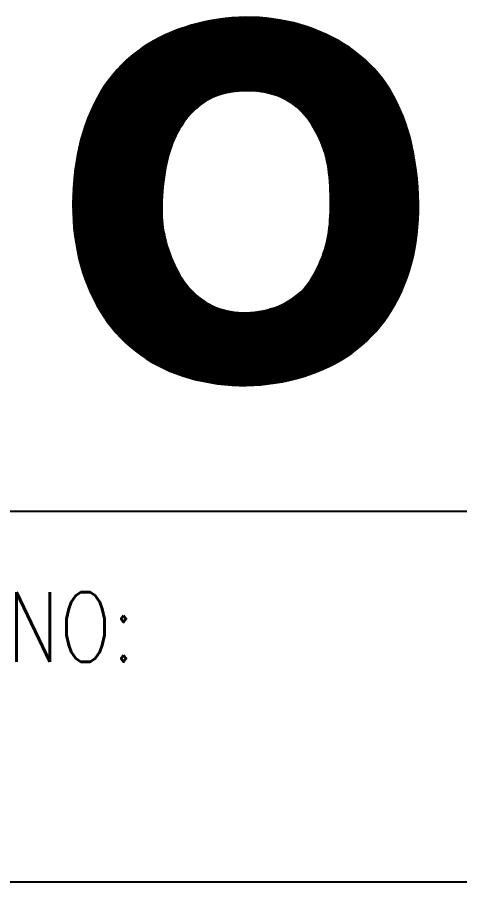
# Model space of a CAD drawing. Extents: x -22909.9 to -22897.8, y -4.7 to 4.1.
# Drawn here: x -22902.268 to -22901.976, y -4.009 to -3.438 of the extents above; entities that cross this region are included whole.
import ezdxf

# ---------------------------------------------------------------- set-up
doc = ezdxf.new("R2010")
doc.units = 0
doc.header["$MEASUREMENT"] = 0
doc.layers.get('0').update_dxf_attribs({"linetype": 'CONTINUOUS'})
doc.layers.add('FORMATO', color=7, linetype='CONTINUOUS')
doc.styles.add('SIMPLEX', font='SIMPLEX.SHX')

# ---------------------------------------------------------------- blocks, each defined once
blk = doc.blocks.new('*X27')
at = {"color": 0}
for p, q in [((44.704, 16.879), (48.705, 20.881)), ((44.704, 16.897), (48.688, 20.881)), ((44.704, 16.861), (48.722, 20.88)), ((44.704, 16.844), (48.739, 20.879)), ((44.704, 16.826), (48.755, 20.878)), ((44.704, 16.809), (48.772, 20.876)), ((44.704, 16.791), (48.788, 20.875)), ((44.705, 16.951), (48.638, 20.884)), ((44.705, 16.969), (48.621, 20.884)), ((44.705, 16.933), (48.655, 20.883)), ((44.705, 16.915), (48.671, 20.882)), ((44.705, 16.774), (48.804, 20.874)), ((44.705, 16.757), (48.821, 20.872)), ((44.705, 16.739), (48.837, 20.871)), ((44.706, 17.005), (48.587, 20.886)), ((44.706, 17.023), (48.569, 20.886)), ((44.706, 16.987), (48.604, 20.885)), ((44.706, 16.722), (48.853, 20.87)), ((44.706, 16.704), (48.87, 20.868)), ((44.706, 16.687), (48.886, 20.867)), ((44.706, 16.67), (48.902, 20.865)), ((44.707, 17.042), (48.552, 20.886)), ((44.707, 16.653), (48.918, 20.863)), ((44.708, 17.06), (48.534, 20.887)), ((44.708, 16.636), (48.934, 20.862)), ((44.709, 17.079), (48.517, 20.887)), ((44.709, 16.619), (48.95, 20.86)), ((44.71, 17.097), (48.499, 20.887)), ((44.71, 16.602), (48.965, 20.858)), ((44.71, 16.585), (48.981, 20.856)), ((44.711, 17.116), (48.482, 20.887)), ((44.711, 17.134), (48.464, 20.887)), ((44.711, 16.568), (48.997, 20.854)), ((44.712, 17.153), (48.447, 20.887)), ((44.712, 16.552), (49.013, 20.852)), ((44.713, 17.171), (48.429, 20.887)), ((44.713, 16.535), (49.029, 20.85)), ((44.714, 17.19), (48.411, 20.887)), ((44.714, 16.518), (49.044, 20.848)), ((44.715, 17.209), (48.393, 20.886)), ((44.715, 16.501), (49.06, 20.846)), ((44.716, 17.228), (48.375, 20.886)), ((44.716, 16.485), (49.075, 20.844)), ((44.717, 16.468), (49.09, 20.841)), ((44.718, 17.247), (48.357, 20.886)), ((44.719, 17.266), (48.339, 20.885)), ((44.719, 16.452), (49.106, 20.839)), ((44.72, 16.436), (49.121, 20.837)), ((44.721, 17.285), (48.32, 20.885)), ((44.721, 16.419), (49.136, 20.834)), ((44.722, 17.304), (48.302, 20.884)), ((44.722, 16.403), (49.152, 20.832)), ((44.724, 17.323), (48.284, 20.884)), ((44.724, 16.386), (49.167, 20.83)), ((44.725, 17.343), (48.265, 20.882)), ((44.725, 16.37), (49.182, 20.827)), ((44.726, 16.354), (49.197, 20.824)), ((44.727, 17.362), (48.246, 20.881)), ((44.728, 17.381), (48.228, 20.88)), ((44.728, 16.337), (49.212, 20.822)), ((44.729, 16.321), (49.227, 20.819)), ((44.73, 17.401), (48.209, 20.879)), ((44.731, 16.306), (49.242, 20.816)), ((44.733, 17.421), (48.19, 20.878)), ((44.733, 16.29), (49.256, 20.813)), ((44.735, 17.44), (48.171, 20.877)), ((44.737, 17.46), (48.152, 20.876)), ((44.739, 17.48), (48.133, 20.874)), ((44.741, 17.5), (48.114, 20.872)), ((44.743, 17.52), (48.094, 20.871)), ((44.745, 17.539), (48.075, 20.869)), ((44.748, 17.559), (48.055, 20.867)), ((44.75, 17.58), (48.036, 20.865)), ((44.753, 17.6), (48.016, 20.863)), ((44.756, 17.621), (47.997, 20.861)), ((44.759, 17.641), (47.976, 20.859)), ((44.762, 17.662), (47.956, 20.856)), ((44.765, 17.683), (47.936, 20.854)), ((44.768, 17.703), (47.915, 20.851)), ((44.77, 17.724), (47.895, 20.848)), ((44.774, 17.745), (47.875, 20.846)), ((44.777, 17.766), (47.855, 20.843)), ((44.781, 17.787), (47.834, 20.84)), ((44.785, 17.809), (47.812, 20.836)), ((44.788, 17.83), (47.791, 20.833)), ((44.792, 17.851), (47.77, 20.829)), ((44.796, 17.873), (47.749, 20.826)), ((44.799, 17.894), (47.728, 20.822)), ((44.803, 17.916), (47.707, 20.819)), ((44.808, 17.938), (47.685, 20.815)), ((44.813, 17.96), (47.663, 20.81)), ((44.817, 17.983), (47.64, 20.806)), ((44.822, 18.005), (47.618, 20.801)), ((44.827, 18.027), (47.596, 20.797)), ((44.831, 18.049), (47.574, 20.792)), ((44.836, 18.072), (47.552, 20.788)), ((44.841, 18.095), (47.529, 20.782)), ((44.847, 18.118), (47.505, 20.777)), ((44.853, 18.142), (47.482, 20.771)), ((44.858, 18.165), (47.459, 20.766)), ((44.864, 18.188), (47.436, 20.76)), ((44.87, 18.212), (47.413, 20.755)), ((44.876, 18.235), (47.389, 20.748)), ((44.882, 18.259), (47.364, 20.742)), ((44.889, 18.284), (47.34, 20.735)), ((44.896, 18.309), (47.316, 20.728)), ((44.903, 18.334), (47.291, 20.722)), ((47.458, 18.997), (49.271, 20.81)), ((47.523, 19.044), (49.286, 20.807)), ((47.573, 19.077), (49.301, 20.805)), ((47.616, 19.102), (49.316, 20.802)), ((47.656, 19.124), (49.331, 20.799)), ((47.691, 19.142), (49.345, 20.796)), ((47.725, 19.158), (49.359, 20.792)), ((47.756, 19.171), (49.374, 20.789)), ((47.787, 19.184), (49.388, 20.786)), ((47.814, 19.194), (49.403, 20.782)), ((47.842, 19.204), (49.417, 20.779)), ((47.869, 19.213), (49.431, 20.776)), ((47.894, 19.221), (49.446, 20.773)), ((47.919, 19.228), (49.46, 20.769)), ((47.944, 19.236), (49.474, 20.766)), ((47.968, 19.241), (49.488, 20.762)), ((47.991, 19.247), (49.502, 20.759)), ((48.014, 19.253), (49.516, 20.755)), ((48.037, 19.258), (49.53, 20.751)), ((48.059, 19.262), (49.544, 20.747)), ((48.081, 19.266), (49.558, 20.743)), ((48.103, 19.27), (49.572, 20.74)), ((48.124, 19.274), (49.586, 20.736)), ((48.144, 19.277), (49.6, 20.732)), ((48.165, 19.28), (49.614, 20.728)), ((48.186, 19.283), (49.627, 20.724)), ((48.206, 19.285), (49.641, 20.72)), ((44.91, 18.358), (47.267, 20.715)), ((44.917, 18.383), (47.241, 20.707)), ((44.924, 18.408), (47.216, 20.699)), ((44.933, 18.434), (47.19, 20.691)), ((44.941, 18.46), (47.164, 20.683)), ((44.95, 18.487), (47.139, 20.675)), ((44.959, 18.513), (47.113, 20.667)), ((44.967, 18.539), (47.085, 20.657)), ((44.976, 18.566), (47.058, 20.648)), ((44.986, 18.594), (47.031, 20.638)), ((44.997, 18.622), (47.004, 20.629)), ((45.008, 18.65), (46.976, 20.619)), ((45.018, 18.678), (46.947, 20.608)), ((45.029, 18.707), (46.919, 20.596)), ((45.04, 18.736), (46.89, 20.585)), ((45.053, 18.766), (46.861, 20.574)), ((45.066, 18.797), (46.831, 20.562)), ((45.079, 18.827), (46.8, 20.548)), ((45.092, 18.858), (46.768, 20.535)), ((48.226, 19.287), (49.654, 20.716)), ((48.246, 19.29), (49.668, 20.712)), ((48.265, 19.292), (49.681, 20.708)), ((48.285, 19.293), (49.695, 20.703)), ((48.304, 19.295), (49.708, 20.699)), ((48.323, 19.296), (49.722, 20.695)), ((48.342, 19.297), (49.735, 20.691)), ((48.361, 19.299), (49.749, 20.687)), ((48.379, 19.299), (49.762, 20.682)), ((48.397, 19.3), (49.775, 20.678)), ((48.415, 19.3), (49.788, 20.673)), ((48.434, 19.301), (49.801, 20.669)), ((48.452, 19.301), (49.814, 20.664)), ((48.469, 19.301), (49.827, 20.659)), ((48.487, 19.301), (49.84, 20.655)), ((48.504, 19.301), (49.854, 20.65)), ((48.522, 19.301), (49.867, 20.645)), ((48.539, 19.3), (49.88, 20.641)), ((48.556, 19.3), (49.893, 20.636)), ((48.573, 19.299), (49.906, 20.631)), ((48.59, 19.298), (49.918, 20.626)), ((48.607, 19.297), (49.931, 20.621)), ((48.624, 19.296), (49.944, 20.616)), ((48.64, 19.295), (49.956, 20.611)), ((48.656, 19.294), (49.969, 20.606)), ((48.672, 19.292), (49.981, 20.601)), ((48.689, 19.291), (49.994, 20.596)), ((48.705, 19.289), (50.007, 20.591)), ((48.721, 19.287), (50.019, 20.586)), ((48.736, 19.285), (50.032, 20.581)), ((48.752, 19.283), (50.045, 20.576)), ((48.768, 19.281), (50.057, 20.57)), ((48.783, 19.279), (50.069, 20.565)), ((48.798, 19.277), (50.081, 20.56)), ((48.814, 19.274), (50.094, 20.554)), ((48.829, 19.272), (50.106, 20.549)), ((48.844, 19.269), (50.118, 20.543)), ((48.859, 19.266), (50.13, 20.538)), ((48.874, 19.264), (50.142, 20.532)), ((45.106, 18.89), (46.737, 20.521)), ((45.122, 18.924), (46.706, 20.508)), ((45.138, 18.957), (46.672, 20.491)), ((45.153, 18.991), (46.638, 20.475)), ((45.171, 19.025), (46.604, 20.459)), ((45.19, 19.062), (46.57, 20.442)), ((45.209, 19.099), (46.532, 20.422)), ((45.229, 19.137), (46.494, 20.402)), ((45.252, 19.177), (46.457, 20.382)), ((45.276, 19.219), (46.416, 20.359)), ((48.888, 19.26), (50.155, 20.527)), ((48.903, 19.257), (50.167, 20.521)), ((48.917, 19.254), (50.179, 20.516)), ((48.931, 19.251), (50.191, 20.51)), ((48.946, 19.247), (50.203, 20.504)), ((48.96, 19.244), (50.215, 20.499)), ((48.974, 19.24), (50.227, 20.493)), ((48.988, 19.236), (50.238, 20.487)), ((49.002, 19.232), (50.25, 20.481)), ((49.016, 19.229), (50.262, 20.475)), ((49.029, 19.225), (50.274, 20.469)), ((49.043, 19.221), (50.286, 20.464)), ((49.056, 19.216), (50.298, 20.458)), ((49.069, 19.212), (50.309, 20.452)), ((49.083, 19.207), (50.321, 20.446)), ((49.096, 19.203), (50.332, 20.439)), ((49.109, 19.199), (50.344, 20.433)), ((49.122, 19.194), (50.355, 20.427)), ((49.135, 19.189), (50.367, 20.421)), ((49.147, 19.184), (50.378, 20.415)), ((49.16, 19.179), (50.39, 20.408)), ((49.173, 19.174), (50.401, 20.402)), ((49.185, 19.169), (50.413, 20.396)), ((49.197, 19.163), (50.424, 20.39)), ((49.209, 19.157), (50.436, 20.384)), ((49.222, 19.152), (50.447, 20.377)), ((49.234, 19.146), (50.458, 20.37)), ((49.246, 19.141), (50.469, 20.364)), ((49.258, 19.135), (50.48, 20.357)), ((49.269, 19.129), (50.491, 20.351)), ((45.3, 19.261), (46.373, 20.334)), ((45.328, 19.307), (46.33, 20.309)), ((45.36, 19.356), (46.282, 20.278)), ((45.391, 19.405), (46.232, 20.246)), ((45.432, 19.464), (46.178, 20.21)), ((45.474, 19.523), (46.115, 20.165)), ((49.281, 19.123), (50.502, 20.344)), ((49.293, 19.117), (50.513, 20.338)), ((49.304, 19.111), (50.524, 20.331)), ((49.316, 19.104), (50.536, 20.324)), ((49.327, 19.098), (50.547, 20.318)), ((49.338, 19.092), (50.558, 20.311)), ((49.349, 19.085), (50.569, 20.304)), ((49.36, 19.078), (50.579, 20.297)), ((49.371, 19.072), (50.59, 20.29)), ((49.382, 19.065), (50.601, 20.284)), ((49.393, 19.058), (50.611, 20.277)), ((49.404, 19.051), (50.622, 20.27)), ((49.414, 19.044), (50.633, 20.263)), ((49.425, 19.037), (50.644, 20.256)), ((49.435, 19.03), (50.654, 20.249)), ((49.446, 19.022), (50.665, 20.242)), ((49.456, 19.015), (50.676, 20.235)), ((49.467, 19.008), (50.686, 20.228)), ((49.477, 19), (50.697, 20.22)), ((49.486, 18.992), (50.707, 20.213)), ((49.496, 18.985), (50.717, 20.206)), ((49.506, 18.977), (50.728, 20.198)), ((49.516, 18.969), (50.738, 20.191)), ((49.526, 18.961), (50.748, 20.184)), ((49.536, 18.953), (50.759, 20.176)), ((49.545, 18.945), (50.769, 20.169)), ((49.555, 18.937), (50.779, 20.162)), ((45.534, 19.601), (46.043, 20.11)), ((45.614, 19.698), (45.95, 20.035)), ((49.564, 18.929), (50.79, 20.154)), ((49.574, 18.92), (50.8, 20.147)), ((49.583, 18.912), (50.81, 20.139)), ((49.592, 18.904), (50.82, 20.131)), ((49.601, 18.895), (50.83, 20.124)), ((49.61, 18.886), (50.84, 20.116)), ((49.619, 18.878), (50.85, 20.108)), ((49.628, 18.869), (50.86, 20.1)), ((49.637, 18.86), (50.87, 20.093)), ((49.646, 18.851), (50.88, 20.085)), ((49.655, 18.843), (50.889, 20.077)), ((49.663, 18.833), (50.899, 20.07)), ((49.672, 18.824), (50.909, 20.062)), ((49.68, 18.815), (50.919, 20.054)), ((49.689, 18.806), (50.928, 20.045)), ((49.697, 18.797), (50.938, 20.037)), ((49.706, 18.787), (50.947, 20.029)), ((49.714, 18.778), (50.957, 20.021)), ((49.722, 18.768), (50.967, 20.013)), ((49.73, 18.759), (50.976, 20.005)), ((49.738, 18.749), (50.986, 19.997)), ((49.746, 18.739), (50.995, 19.989)), ((49.754, 18.73), (51.005, 19.98)), ((49.762, 18.72), (51.014, 19.972)), ((49.77, 18.71), (51.023, 19.964)), ((49.777, 18.7), (51.032, 19.955)), ((49.785, 18.69), (51.042, 19.947)), ((49.793, 18.68), (51.051, 19.938)), ((49.8, 18.67), (51.06, 19.929)), ((49.808, 18.66), (51.069, 19.921)), ((49.815, 18.65), (51.078, 19.912)), ((49.823, 18.639), (51.087, 19.904)), ((49.83, 18.629), (51.096, 19.895)), ((49.837, 18.618), (51.105, 19.887)), ((49.844, 18.608), (51.115, 19.878)), ((49.852, 18.598), (51.123, 19.869)), ((49.859, 18.587), (51.132, 19.86)), ((49.866, 18.577), (51.141, 19.851)), ((49.873, 18.566), (51.149, 19.842)), ((49.88, 18.555), (51.158, 19.833)), ((49.887, 18.544), (51.167, 19.824)), ((49.894, 18.533), (51.175, 19.815)), ((49.901, 18.523), (51.184, 19.806)), ((49.907, 18.512), (51.193, 19.797)), ((49.914, 18.501), (51.202, 19.788)), ((49.921, 18.49), (51.21, 19.779)), ((49.927, 18.479), (51.219, 19.77)), ((49.934, 18.467), (51.227, 19.761)), ((49.94, 18.456), (51.235, 19.751)), ((49.947, 18.445), (51.243, 19.742)), ((49.953, 18.434), (51.252, 19.732)), ((49.96, 18.423), (51.26, 19.723)), ((49.966, 18.411), (51.268, 19.714)), ((49.972, 18.4), (51.276, 19.704)), ((49.978, 18.388), (51.285, 19.695)), ((49.984, 18.376), (51.293, 19.685)), ((49.99, 18.365), (51.301, 19.676)), ((49.996, 18.353), (51.309, 19.666)), ((50.002, 18.342), (51.317, 19.656)), ((50.008, 18.33), (51.325, 19.647)), ((50.014, 18.318), (51.333, 19.637)), ((50.02, 18.306), (51.341, 19.627)), ((50.025, 18.294), (51.348, 19.617)), ((50.031, 18.282), (51.356, 19.607)), ((50.037, 18.27), (51.364, 19.597)), ((50.042, 18.258), (51.372, 19.587)), ((50.048, 18.246), (51.38, 19.578)), ((50.053, 18.233), (51.388, 19.568)), ((50.059, 18.221), (51.395, 19.558)), ((50.064, 18.209), (51.403, 19.547)), ((50.069, 18.197), (51.41, 19.537)), ((50.075, 18.184), (51.417, 19.527)), ((50.08, 18.171), (51.425, 19.517)), ((50.085, 18.159), (51.432, 19.506)), ((50.09, 18.146), (51.44, 19.496)), ((50.095, 18.133), (51.447, 19.486)), ((50.1, 18.121), (51.454, 19.475)), ((50.104, 18.108), (51.462, 19.465)), ((50.109, 18.095), (51.469, 19.455)), ((50.114, 18.082), (51.476, 19.445)), ((50.118, 18.069), (51.484, 19.434)), ((50.123, 18.055), (51.49, 19.423)), ((50.127, 18.042), (51.497, 19.412)), ((50.132, 18.029), (51.504, 19.402)), ((50.136, 18.016), (51.511, 19.391)), ((50.14, 18.002), (51.518, 19.38)), ((50.144, 17.989), (51.525, 19.369)), ((50.148, 17.975), (51.532, 19.359)), ((50.153, 17.962), (51.539, 19.348)), ((50.156, 17.948), (51.546, 19.337)), ((50.16, 17.934), (51.553, 19.327)), ((50.164, 17.92), (51.56, 19.316)), ((50.168, 17.906), (51.566, 19.305)), ((50.171, 17.892), (51.573, 19.293)), ((50.175, 17.878), (51.579, 19.282)), ((50.179, 17.864), (51.586, 19.271)), ((50.182, 17.849), (51.592, 19.26)), ((50.185, 17.835), (51.599, 19.249)), ((50.188, 17.821), (51.605, 19.237)), ((50.192, 17.806), (51.612, 19.226)), ((50.195, 17.792), (51.618, 19.215)), ((50.198, 17.777), (51.625, 19.204)), ((50.201, 17.762), (51.631, 19.193)), ((50.204, 17.747), (51.638, 19.181)), ((50.206, 17.733), (51.644, 19.17)), ((50.209, 17.718), (51.65, 19.158)), ((50.212, 17.703), (51.656, 19.147)), ((50.215, 17.688), (51.662, 19.135)), ((50.217, 17.672), (51.668, 19.123)), ((50.219, 17.657), (51.674, 19.112)), ((50.222, 17.642), (51.68, 19.1)), ((50.224, 17.627), (51.686, 19.088)), ((50.227, 17.611), (51.692, 19.077)), ((50.229, 17.596), (51.698, 19.065)), ((50.231, 17.58), (51.704, 19.054)), ((50.233, 17.564), (51.71, 19.042)), ((50.235, 17.549), (51.716, 19.03)), ((50.237, 17.533), (51.721, 19.018)), ((50.239, 17.517), (51.727, 19.006)), ((50.24, 17.501), (51.733, 18.994)), ((50.242, 17.485), (51.738, 18.982)), ((50.244, 17.469), (51.744, 18.969)), ((50.245, 17.453), (51.75, 18.957)), ((50.247, 17.437), (51.755, 18.945)), ((50.248, 17.421), (51.761, 18.933)), ((50.25, 17.405), (51.766, 18.921)), ((50.251, 17.388), (51.772, 18.909)), ((50.252, 17.372), (51.777, 18.897)), ((50.254, 17.356), (51.783, 18.884)), ((50.255, 17.339), (51.788, 18.872)), ((50.256, 17.323), (51.793, 18.859)), ((44.735, 16.274), (47.16, 18.699)), ((50.257, 17.306), (51.798, 18.847)), ((50.258, 17.289), (51.803, 18.835)), ((50.259, 17.273), (51.809, 18.822)), ((50.26, 17.256), (51.814, 18.81)), ((50.261, 17.24), (51.819, 18.797)), ((50.262, 17.223), (51.824, 18.785)), ((50.263, 17.206), (51.829, 18.772)), ((50.264, 17.189), (51.835, 18.76)), ((50.265, 17.172), (51.839, 18.747)), ((50.265, 17.155), (51.844, 18.734)), ((50.266, 17.138), (51.849, 18.721)), ((50.267, 17.121), (51.854, 18.708)), ((50.267, 17.104), (51.859, 18.695)), ((50.268, 17.087), (51.863, 18.682)), ((50.268, 17.069), (51.868, 18.669)), ((44.737, 16.258), (47.105, 18.626)), ((44.738, 16.242), (47.065, 18.569)), ((44.74, 16.226), (47.033, 18.519)), ((50.269, 17.052), (51.873, 18.657)), ((50.269, 17.035), (51.878, 18.644)), ((50.269, 17.018), (51.882, 18.631)), ((50.27, 17), (51.887, 18.618)), ((50.27, 16.983), (51.892, 18.605)), ((50.27, 16.966), (51.896, 18.592)), ((50.27, 16.948), (51.901, 18.578)), ((50.271, 16.93), (51.905, 18.565)), ((50.271, 16.913), (51.909, 18.552)), ((50.271, 16.895), (51.914, 18.538)), ((50.271, 16.878), (51.918, 18.525)), ((50.271, 16.86), (51.922, 18.512)), ((50.271, 16.842), (51.927, 18.498)), ((50.271, 16.825), (51.931, 18.485)), ((44.742, 16.21), (47.005, 18.474)), ((44.744, 16.194), (46.983, 18.433)), ((44.746, 16.179), (46.961, 18.394)), ((44.748, 16.163), (46.943, 18.358)), ((44.75, 16.148), (46.925, 18.323)), ((50.264, 16.571), (51.987, 18.293)), ((50.265, 16.59), (51.983, 18.307)), ((50.266, 16.608), (51.979, 18.321)), ((50.267, 16.645), (51.971, 18.348)), ((50.267, 16.626), (51.975, 18.335)), ((50.268, 16.663), (51.967, 18.362)), ((50.269, 16.717), (51.956, 18.403)), ((50.269, 16.699), (51.96, 18.39)), ((50.269, 16.681), (51.963, 18.376)), ((50.27, 16.771), (51.944, 18.445)), ((50.27, 16.753), (51.948, 18.431)), ((50.27, 16.735), (51.952, 18.417)), ((50.271, 16.807), (51.935, 18.471)), ((50.271, 16.789), (51.94, 18.458)), ((44.752, 16.132), (46.91, 18.29)), ((44.755, 16.117), (46.895, 18.257)), ((44.757, 16.101), (46.882, 18.226)), ((44.759, 16.086), (46.869, 18.196)), ((44.761, 16.071), (46.857, 18.166)), ((44.764, 16.055), (46.847, 18.138)), ((44.766, 16.04), (46.836, 18.11)), ((50.244, 16.32), (52.032, 18.109)), ((50.246, 16.341), (52.029, 18.123)), ((50.248, 16.36), (52.025, 18.137)), ((50.25, 16.38), (52.022, 18.151)), ((50.252, 16.4), (52.018, 18.166)), ((50.254, 16.419), (52.015, 18.18)), ((50.256, 16.438), (52.011, 18.194)), ((50.257, 16.458), (52.008, 18.208)), ((50.259, 16.477), (52.004, 18.222)), ((50.26, 16.496), (52.001, 18.237)), ((50.261, 16.515), (51.998, 18.251)), ((50.262, 16.533), (51.994, 18.265)), ((50.263, 16.552), (51.991, 18.279)), ((44.768, 16.024), (46.826, 18.082)), ((44.771, 16.009), (46.817, 18.055)), ((44.773, 15.994), (46.808, 18.029)), ((44.776, 15.979), (46.799, 18.002)), ((44.779, 15.964), (46.792, 17.977)), ((44.782, 15.949), (46.784, 17.952)), ((44.784, 15.934), (46.776, 17.926)), ((50.2, 16.064), (52.068, 17.932)), ((50.205, 16.087), (52.065, 17.947)), ((50.21, 16.11), (52.062, 17.962)), ((50.214, 16.132), (52.059, 17.977)), ((50.218, 16.153), (52.056, 17.991)), ((50.222, 16.175), (52.053, 18.006)), ((50.226, 16.196), (52.05, 18.021)), ((50.229, 16.217), (52.047, 18.035)), ((50.233, 16.238), (52.044, 18.05)), ((50.236, 16.259), (52.041, 18.065)), ((50.239, 16.28), (52.038, 18.079)), ((50.241, 16.3), (52.035, 18.094)), ((44.787, 15.919), (46.769, 17.902)), ((44.79, 15.904), (46.763, 17.878)), ((44.793, 15.89), (46.757, 17.854)), ((44.795, 15.875), (46.75, 17.829)), ((44.798, 15.86), (46.744, 17.806)), ((44.801, 15.845), (46.739, 17.783)), ((44.804, 15.83), (46.734, 17.76)), ((44.807, 15.816), (46.728, 17.737)), ((50.104, 15.739), (52.101, 17.736)), ((50.114, 15.766), (52.099, 17.751)), ((50.124, 15.794), (52.097, 17.767)), ((50.132, 15.82), (52.094, 17.782)), ((50.141, 15.846), (52.091, 17.797)), ((50.149, 15.872), (52.089, 17.812)), ((50.157, 15.897), (52.086, 17.827)), ((50.164, 15.922), (52.084, 17.842)), ((50.171, 15.947), (52.081, 17.857)), ((50.177, 15.971), (52.078, 17.872)), ((50.183, 15.995), (52.076, 17.887)), ((50.19, 16.019), (52.073, 17.902)), ((50.195, 16.042), (52.071, 17.917)), ((44.81, 15.801), (46.723, 17.714)), ((44.814, 15.787), (46.719, 17.692)), ((44.817, 15.772), (46.714, 17.67)), ((44.82, 15.758), (46.71, 17.647)), ((44.823, 15.743), (46.705, 17.626)), ((44.826, 15.729), (46.701, 17.604)), ((44.83, 15.715), (46.698, 17.583)), ((44.833, 15.7), (46.694, 17.561)), ((49.929, 15.351), (52.126, 17.549)), ((49.949, 15.389), (52.125, 17.565)), ((49.969, 15.426), (52.123, 17.581)), ((49.986, 15.461), (52.121, 17.596)), ((50.003, 15.496), (52.118, 17.612)), ((50.017, 15.528), (52.116, 17.627)), ((50.032, 15.561), (52.114, 17.643)), ((50.046, 15.592), (52.112, 17.658)), ((50.059, 15.623), (52.11, 17.674)), ((50.071, 15.653), (52.108, 17.689)), ((50.082, 15.682), (52.105, 17.705)), ((50.094, 15.711), (52.103, 17.72)), ((44.836, 15.686), (46.69, 17.539)), ((44.84, 15.672), (46.687, 17.518)), ((44.843, 15.658), (46.683, 17.498)), ((44.847, 15.643), (46.68, 17.477)), ((44.851, 15.629), (46.677, 17.456)), ((44.854, 15.615), (46.674, 17.435)), ((44.858, 15.601), (46.671, 17.415)), ((44.862, 15.587), (46.668, 17.394)), ((44.865, 15.573), (46.666, 17.374)), ((47.682, 12.998), (52.137, 17.453)), ((47.697, 12.996), (52.139, 17.437)), ((47.712, 12.993), (52.14, 17.421)), ((47.728, 12.991), (52.142, 17.405)), ((47.743, 12.989), (52.143, 17.389)), ((47.758, 12.986), (52.145, 17.373)), ((49.749, 15.083), (52.135, 17.469)), ((49.806, 15.158), (52.133, 17.485)), ((49.847, 15.216), (52.132, 17.501)), ((49.878, 15.265), (52.13, 17.517)), ((49.904, 15.309), (52.128, 17.533)), ((44.869, 15.559), (46.663, 17.354)), ((44.873, 15.545), (46.66, 17.333)), ((44.876, 15.531), (46.658, 17.313)), ((44.88, 15.518), (46.656, 17.293)), ((44.884, 15.504), (46.654, 17.274)), ((44.888, 15.49), (46.652, 17.254)), ((44.892, 15.477), (46.65, 17.234)), ((44.897, 15.463), (46.648, 17.214)), ((44.901, 15.45), (46.646, 17.195)), ((44.905, 15.436), (46.644, 17.176)), ((47.774, 12.984), (52.146, 17.357)), ((47.789, 12.982), (52.147, 17.34)), ((47.804, 12.979), (52.149, 17.324)), ((47.82, 12.977), (52.15, 17.307)), ((47.835, 12.975), (52.151, 17.291)), ((47.851, 12.973), (52.153, 17.275)), ((47.867, 12.971), (52.154, 17.258)), ((47.883, 12.969), (52.155, 17.242)), ((47.898, 12.967), (52.157, 17.226)), ((47.914, 12.966), (52.158, 17.209)), ((47.93, 12.964), (52.159, 17.192)), ((47.946, 12.962), (52.16, 17.175)), ((44.909, 15.422), (46.642, 17.156)), ((44.913, 15.409), (46.641, 17.137)), ((44.917, 15.395), (46.639, 17.117)), ((44.921, 15.382), (46.638, 17.098)), ((44.925, 15.368), (46.636, 17.079)), ((44.93, 15.355), (46.635, 17.06)), ((44.934, 15.342), (46.634, 17.041)), ((44.939, 15.329), (46.633, 17.022)), ((44.943, 15.316), (46.632, 17.004)), ((44.948, 15.302), (46.631, 16.985)), ((47.962, 12.96), (52.16, 17.159)), ((47.978, 12.958), (52.161, 17.142)), ((47.994, 12.957), (52.162, 17.125)), ((48.01, 12.955), (52.163, 17.108)), ((48.027, 12.954), (52.164, 17.092)), ((48.043, 12.953), (52.165, 17.075)), ((48.059, 12.952), (52.166, 17.058)), ((48.076, 12.95), (52.167, 17.041)), ((48.092, 12.949), (52.167, 17.024)), ((48.108, 12.948), (52.168, 17.007)), ((48.125, 12.946), (52.168, 16.989)), ((44.952, 15.289), (46.63, 16.967)), ((44.957, 15.276), (46.629, 16.948)), ((44.961, 15.263), (46.628, 16.929)), ((44.966, 15.25), (46.627, 16.911)), ((44.97, 15.236), (46.627, 16.893)), ((44.975, 15.224), (46.626, 16.874)), ((44.98, 15.211), (46.625, 16.856)), ((44.985, 15.198), (46.625, 16.838)), ((44.99, 15.185), (46.625, 16.82)), ((44.995, 15.172), (46.624, 16.802)), ((48.141, 12.945), (52.168, 16.972)), ((48.158, 12.944), (52.169, 16.955)), ((48.175, 12.944), (52.169, 16.938)), ((48.192, 12.943), (52.17, 16.92)), ((48.209, 12.942), (52.17, 16.903)), ((48.226, 12.941), (52.171, 16.886)), ((48.243, 12.941), (52.171, 16.869)), ((48.26, 12.94), (52.171, 16.851)), ((48.277, 12.939), (52.171, 16.833)), ((48.294, 12.938), (52.171, 16.816)), ((45, 15.16), (46.624, 16.784)), ((45.004, 15.147), (46.624, 16.766)), ((45.009, 15.134), (46.624, 16.749)), ((45.014, 15.121), (46.624, 16.731)), ((45.019, 15.108), (46.624, 16.714)), ((45.024, 15.096), (46.624, 16.696)), ((45.029, 15.083), (46.625, 16.679)), ((45.034, 15.071), (46.625, 16.661)), ((45.04, 15.058), (46.626, 16.644)), ((45.045, 15.046), (46.626, 16.627)), ((48.311, 12.938), (52.171, 16.798)), ((48.329, 12.938), (52.171, 16.78)), ((48.346, 12.938), (52.171, 16.762)), ((48.364, 12.938), (52.171, 16.745)), ((48.382, 12.938), (52.171, 16.727)), ((48.399, 12.938), (52.171, 16.709)), ((48.417, 12.938), (52.17, 16.691)), ((48.434, 12.938), (52.17, 16.673)), ((48.452, 12.937), (52.169, 16.655)), ((48.47, 12.938), (52.169, 16.636)), ((48.488, 12.939), (52.168, 16.618)), ((45.05, 15.034), (46.627, 16.61)), ((45.055, 15.021), (46.628, 16.593)), ((45.061, 15.009), (46.628, 16.576)), ((45.066, 14.996), (46.63, 16.56)), ((45.071, 14.984), (46.631, 16.543)), ((45.077, 14.972), (46.632, 16.527)), ((45.082, 14.959), (46.633, 16.51)), ((45.087, 14.947), (46.634, 16.494)), ((45.093, 14.935), (46.636, 16.478)), ((45.099, 14.923), (46.637, 16.462)), ((45.104, 14.911), (46.639, 16.446)), ((45.11, 14.899), (46.641, 16.43)), ((48.507, 12.939), (52.167, 16.6)), ((48.525, 12.94), (52.167, 16.582)), ((48.543, 12.94), (52.166, 16.563)), ((48.561, 12.941), (52.166, 16.545)), ((48.58, 12.941), (52.165, 16.527)), ((48.598, 12.942), (52.164, 16.508)), ((48.616, 12.943), (52.163, 16.489)), ((48.635, 12.944), (52.161, 16.47)), ((48.654, 12.945), (52.16, 16.451)), ((48.673, 12.947), (52.159, 16.432)), ((45.116, 14.887), (46.642, 16.414)), ((45.121, 14.875), (46.645, 16.398)), ((45.127, 14.863), (46.647, 16.382)), ((45.133, 14.851), (46.649, 16.367)), ((45.138, 14.839), (46.651, 16.351)), ((45.144, 14.827), (46.653, 16.336)), ((45.15, 14.815), (46.655, 16.321)), ((45.156, 14.803), (46.658, 16.305)), ((45.162, 14.792), (46.661, 16.29)), ((45.168, 14.78), (46.663, 16.275)), ((45.174, 14.768), (46.666, 16.26)), ((45.18, 14.757), (46.669, 16.245)), ((48.692, 12.948), (52.158, 16.413)), ((48.711, 12.949), (52.156, 16.395)), ((48.73, 12.95), (52.155, 16.376)), ((48.749, 12.952), (52.154, 16.357)), ((48.768, 12.953), (52.152, 16.337)), ((48.788, 12.955), (52.15, 16.318)), ((48.807, 12.957), (52.148, 16.298)), ((48.827, 12.959), (52.146, 16.278)), ((48.847, 12.961), (52.144, 16.259)), ((48.867, 12.963), (52.143, 16.239)), ((45.186, 14.745), (46.671, 16.23)), ((45.192, 14.734), (46.674, 16.216)), ((45.198, 14.722), (46.677, 16.201)), ((45.204, 14.71), (46.68, 16.186)), ((45.21, 14.699), (46.683, 16.172)), ((45.217, 14.687), (46.687, 16.157)), ((45.223, 14.676), (46.69, 16.143)), ((45.229, 14.664), (46.693, 16.129)), ((45.236, 14.653), (46.697, 16.114)), ((45.242, 14.642), (46.7, 16.1)), ((45.249, 14.631), (46.704, 16.086)), ((45.255, 14.62), (46.707, 16.072)), ((45.261, 14.608), (46.711, 16.058)), ((48.886, 12.965), (52.141, 16.22)), ((48.906, 12.967), (52.139, 16.2)), ((48.926, 12.969), (52.136, 16.18)), ((48.946, 12.972), (52.134, 16.16)), ((48.967, 12.975), (52.131, 16.139)), ((48.987, 12.978), (52.128, 16.119)), ((49.008, 12.981), (52.125, 16.098)), ((49.029, 12.984), (52.123, 16.078)), ((49.049, 12.987), (52.12, 16.057)), ((45.268, 14.597), (46.714, 16.044)), ((45.274, 14.586), (46.718, 16.03)), ((45.281, 14.575), (46.722, 16.016)), ((45.287, 14.564), (46.726, 16.002)), ((45.294, 14.552), (46.73, 15.988)), ((45.301, 14.541), (46.734, 15.974)), ((45.307, 14.531), (46.738, 15.961)), ((45.314, 14.52), (46.742, 15.947)), ((45.321, 14.509), (46.746, 15.933)), ((45.328, 14.498), (46.75, 15.92)), ((45.335, 14.487), (46.754, 15.907)), ((45.342, 14.477), (46.758, 15.893)), ((45.349, 14.466), (46.763, 15.88)), ((45.356, 14.455), (46.767, 15.866)), ((49.07, 12.99), (52.117, 16.037)), ((49.091, 12.993), (52.114, 16.016)), ((49.112, 12.997), (52.11, 15.995)), ((49.134, 13), (52.107, 15.973)), ((49.155, 13.004), (52.103, 15.952)), ((49.176, 13.008), (52.099, 15.931)), ((49.198, 13.012), (52.096, 15.91)), ((49.219, 13.016), (52.092, 15.888)), ((49.241, 13.019), (52.088, 15.867)), ((45.362, 14.444), (46.771, 15.853)), ((45.369, 14.433), (46.776, 15.84)), ((45.376, 14.423), (46.781, 15.827)), ((45.383, 14.412), (46.785, 15.814)), ((45.391, 14.402), (46.79, 15.801)), ((45.398, 14.391), (46.794, 15.788)), ((45.405, 14.381), (46.799, 15.775)), ((45.412, 14.37), (46.804, 15.762)), ((45.42, 14.36), (46.809, 15.749)), ((45.427, 14.35), (46.814, 15.736)), ((45.434, 14.339), (46.818, 15.723)), ((45.441, 14.329), (46.823, 15.711)), ((45.449, 14.318), (46.828, 15.698)), ((45.456, 14.308), (46.833, 15.685)), ((49.263, 13.024), (52.084, 15.844)), ((49.286, 13.029), (52.079, 15.822)), ((49.308, 13.034), (52.074, 15.8)), ((49.331, 13.039), (52.069, 15.777)), ((49.353, 13.043), (52.065, 15.755)), ((49.376, 13.048), (52.06, 15.732)), ((49.399, 13.053), (52.055, 15.71)), ((49.422, 13.059), (52.049, 15.686)), ((45.463, 14.298), (46.839, 15.673)), ((45.471, 14.288), (46.844, 15.66)), ((45.479, 14.278), (46.849, 15.648)), ((45.486, 14.268), (46.854, 15.635)), ((45.494, 14.258), (46.859, 15.623)), ((45.502, 14.248), (46.865, 15.611)), ((45.509, 14.238), (46.87, 15.598)), ((45.517, 14.228), (46.876, 15.586)), ((45.525, 14.218), (46.881, 15.574)), ((45.532, 14.208), (46.887, 15.562)), ((45.54, 14.198), (46.892, 15.55)), ((45.548, 14.188), (46.898, 15.538)), ((45.556, 14.178), (46.904, 15.526)), ((45.564, 14.168), (46.91, 15.514)), ((45.572, 14.159), (46.915, 15.502)), ((49.446, 13.065), (52.043, 15.663)), ((49.469, 13.071), (52.037, 15.639)), ((49.493, 13.077), (52.031, 15.615)), ((49.516, 13.083), (52.026, 15.592)), ((49.54, 13.089), (52.02, 15.568)), ((49.565, 13.096), (52.013, 15.544)), ((49.59, 13.103), (52.005, 15.519)), ((49.615, 13.11), (51.998, 15.494)), ((45.58, 14.149), (46.921, 15.49)), ((45.588, 14.139), (46.927, 15.479)), ((45.596, 14.13), (46.933, 15.467)), ((45.604, 14.12), (46.939, 15.455)), ((45.612, 14.111), (46.945, 15.444)), ((45.62, 14.101), (46.951, 15.432)), ((45.628, 14.091), (46.958, 15.421)), ((45.636, 14.082), (46.964, 15.409)), ((45.645, 14.072), (46.97, 15.398)), ((45.653, 14.063), (46.976, 15.386)), ((45.662, 14.054), (46.983, 15.375)), ((45.67, 14.045), (46.989, 15.364)), ((45.679, 14.036), (46.996, 15.353)), ((45.687, 14.026), (47.002, 15.342)), ((45.695, 14.017), (47.009, 15.331)), ((45.704, 14.008), (47.015, 15.319)), ((45.712, 13.999), (47.022, 15.308)), ((49.639, 13.117), (51.991, 15.469)), ((49.664, 13.124), (51.983, 15.444)), ((49.689, 13.132), (51.976, 15.419)), ((49.715, 13.14), (51.968, 15.393)), ((49.742, 13.149), (51.959, 15.366)), ((49.768, 13.158), (51.95, 15.339)), ((49.794, 13.166), (51.941, 15.312)), ((45.721, 13.989), (47.029, 15.298)), ((45.729, 13.98), (47.036, 15.287)), ((45.738, 13.971), (47.043, 15.276)), ((45.747, 13.962), (47.05, 15.265)), ((45.756, 13.953), (47.057, 15.255)), ((45.764, 13.945), (47.064, 15.244)), ((45.773, 13.936), (47.071, 15.233)), ((45.782, 13.927), (47.078, 15.223)), ((45.791, 13.918), (47.085, 15.213)), ((45.8, 13.909), (47.093, 15.202)), ((45.809, 13.901), (47.1, 15.192)), ((45.818, 13.892), (47.107, 15.181)), ((45.827, 13.883), (47.115, 15.171)), ((45.835, 13.874), (47.122, 15.161)), ((45.845, 13.866), (47.13, 15.151)), ((45.854, 13.857), (47.137, 15.141)), ((45.863, 13.849), (47.145, 15.131)), ((45.872, 13.84), (47.153, 15.121)), ((49.821, 13.175), (51.931, 15.286)), ((49.848, 13.185), (51.922, 15.259)), ((49.876, 13.195), (51.912, 15.23)), ((49.904, 13.205), (51.901, 15.202)), ((49.932, 13.216), (51.89, 15.173)), ((49.96, 13.226), (51.879, 15.144)), ((45.882, 13.832), (47.16, 15.111)), ((45.891, 13.824), (47.168, 15.101)), ((45.9, 13.815), (47.176, 15.091)), ((45.91, 13.807), (47.184, 15.082)), ((45.919, 13.799), (47.192, 15.072)), ((45.928, 13.79), (47.2, 15.062)), ((45.937, 13.782), (47.209, 15.053)), ((45.947, 13.773), (47.217, 15.043)), ((45.956, 13.765), (47.225, 15.034)), ((45.966, 13.757), (47.234, 15.025)), ((45.976, 13.749), (47.242, 15.016)), ((45.986, 13.742), (47.25, 15.006)), ((45.995, 13.734), (47.259, 14.997)), ((46.005, 13.726), (47.267, 14.988)), ((46.015, 13.718), (47.276, 14.979)), ((46.024, 13.71), (47.285, 14.97)), ((46.034, 13.702), (47.294, 14.961)), ((46.044, 13.694), (47.302, 14.952)), ((46.054, 13.686), (47.311, 14.943)), ((46.064, 13.678), (47.32, 14.935)), ((49.99, 13.238), (51.868, 15.116)), ((50.02, 13.25), (51.855, 15.085)), ((50.05, 13.263), (51.841, 15.054)), ((50.08, 13.276), (51.828, 15.023)), ((50.111, 13.288), (51.814, 14.992)), ((50.144, 13.303), (51.8, 14.96)), ((46.074, 13.67), (47.329, 14.926)), ((46.084, 13.663), (47.338, 14.918)), ((46.094, 13.655), (47.348, 14.909)), ((46.104, 13.648), (47.357, 14.901)), ((46.114, 13.64), (47.366, 14.892)), ((46.124, 13.633), (47.375, 14.884)), ((46.134, 13.625), (47.385, 14.875)), ((46.145, 13.618), (47.394, 14.867)), ((46.155, 13.61), (47.404, 14.859)), ((46.165, 13.603), (47.414, 14.851)), ((46.175, 13.595), (47.423, 14.843)), ((46.186, 13.588), (47.433, 14.835)), ((46.196, 13.581), (47.443, 14.827)), ((46.207, 13.574), (47.453, 14.82)), ((46.217, 13.567), (47.463, 14.812)), ((46.228, 13.56), (47.473, 14.805)), ((46.238, 13.552), (47.483, 14.797)), ((46.249, 13.545), (47.493, 14.789)), ((46.26, 13.538), (47.503, 14.782)), ((46.27, 13.531), (47.514, 14.775)), ((46.281, 13.524), (47.524, 14.767)), ((46.291, 13.517), (47.535, 14.76)), ((46.302, 13.51), (47.545, 14.753)), ((46.313, 13.504), (47.556, 14.746)), ((47.622, 13.009), (49.374, 14.761)), ((47.637, 13.006), (49.421, 14.79)), ((47.652, 13.003), (49.477, 14.829)), ((47.667, 13.001), (49.551, 14.886)), ((50.177, 13.319), (51.784, 14.926)), ((50.209, 13.334), (51.768, 14.892)), ((50.242, 13.349), (51.752, 14.858)), ((50.279, 13.368), (51.735, 14.824)), ((50.315, 13.386), (51.715, 14.786)), ((50.351, 13.404), (51.695, 14.749)), ((46.324, 13.497), (47.567, 14.739)), ((46.335, 13.49), (47.577, 14.732)), ((46.346, 13.483), (47.588, 14.726)), ((46.357, 13.477), (47.6, 14.719)), ((46.368, 13.47), (47.611, 14.713)), ((46.379, 13.463), (47.622, 14.706)), ((46.39, 13.457), (47.633, 14.7)), ((46.401, 13.45), (47.644, 14.693)), ((46.412, 13.443), (47.656, 14.687)), ((46.424, 13.437), (47.667, 14.681)), ((46.435, 13.431), (47.679, 14.675)), ((46.446, 13.424), (47.691, 14.669)), ((46.458, 13.418), (47.702, 14.663)), ((46.469, 13.412), (47.714, 14.657)), ((46.481, 13.406), (47.726, 14.651)), ((46.492, 13.399), (47.738, 14.646)), ((46.503, 13.393), (47.751, 14.64)), ((46.515, 13.387), (47.763, 14.635)), ((46.526, 13.381), (47.775, 14.63)), ((46.538, 13.374), (47.787, 14.624)), ((46.549, 13.368), (47.8, 14.619)), ((46.561, 13.362), (47.813, 14.614)), ((46.573, 13.357), (47.826, 14.609)), ((46.585, 13.351), (47.839, 14.605)), ((46.597, 13.345), (47.852, 14.6)), ((46.608, 13.339), (47.864, 14.595)), ((46.62, 13.333), (47.878, 14.591)), ((46.632, 13.327), (47.891, 14.586)), ((46.644, 13.322), (47.905, 14.582)), ((46.656, 13.316), (47.918, 14.578)), ((46.668, 13.31), (47.932, 14.574)), ((46.68, 13.304), (47.945, 14.57)), ((46.692, 13.299), (47.959, 14.566)), ((46.704, 13.293), (47.973, 14.562)), ((46.717, 13.288), (47.987, 14.559)), ((47.374, 13.062), (48.875, 14.562)), ((47.389, 13.059), (48.898, 14.568)), ((47.403, 13.055), (48.922, 14.574)), ((47.417, 13.052), (48.946, 14.581)), ((47.432, 13.049), (48.971, 14.587)), ((47.446, 13.045), (48.996, 14.595)), ((47.461, 13.042), (49.022, 14.604)), ((47.475, 13.039), (49.048, 14.612)), ((47.489, 13.036), (49.075, 14.621)), ((47.504, 13.032), (49.103, 14.632)), ((47.518, 13.029), (49.132, 14.642)), ((47.533, 13.026), (49.162, 14.655)), ((47.548, 13.023), (49.193, 14.668)), ((47.563, 13.02), (49.224, 14.682)), ((47.577, 13.018), (49.259, 14.699)), ((47.592, 13.015), (49.293, 14.716)), ((47.607, 13.012), (49.333, 14.738)), ((50.389, 13.425), (51.675, 14.711)), ((50.43, 13.448), (51.652, 14.67)), ((50.47, 13.471), (51.627, 14.628)), ((50.513, 13.496), (51.603, 14.586)), ((46.729, 13.283), (48.001, 14.555)), ((46.741, 13.277), (48.016, 14.552)), ((46.753, 13.272), (48.03, 14.548)), ((46.765, 13.266), (48.044, 14.545)), ((46.778, 13.261), (48.059, 14.542)), ((46.79, 13.255), (48.074, 14.54)), ((46.802, 13.25), (48.089, 14.537)), ((46.815, 13.245), (48.104, 14.534)), ((46.828, 13.24), (48.119, 14.531)), ((46.84, 13.235), (48.134, 14.529)), ((46.853, 13.23), (48.15, 14.527)), ((46.866, 13.225), (48.165, 14.524)), ((46.878, 13.22), (48.18, 14.522)), ((46.891, 13.215), (48.196, 14.52)), ((46.904, 13.21), (48.212, 14.518)), ((46.916, 13.205), (48.228, 14.517)), ((46.929, 13.2), (48.244, 14.515)), ((46.942, 13.195), (48.261, 14.514)), ((46.955, 13.19), (48.277, 14.512)), ((46.968, 13.186), (48.293, 14.511)), ((46.981, 13.181), (48.31, 14.511)), ((46.994, 13.177), (48.327, 14.51)), ((47.007, 13.172), (48.344, 14.509)), ((47.02, 13.167), (48.361, 14.508)), ((47.033, 13.163), (48.378, 14.508)), ((47.046, 13.158), (48.396, 14.508)), ((47.059, 13.154), (48.414, 14.508)), ((47.073, 13.149), (48.431, 14.508)), ((47.086, 13.145), (48.449, 14.508)), ((47.099, 13.14), (48.467, 14.508)), ((47.113, 13.136), (48.486, 14.509)), ((47.126, 13.132), (48.504, 14.51)), ((47.14, 13.128), (48.523, 14.511)), ((47.153, 13.124), (48.541, 14.512)), ((47.167, 13.12), (48.561, 14.513)), ((47.18, 13.116), (48.58, 14.515)), ((47.194, 13.111), (48.599, 14.517)), ((47.207, 13.107), (48.619, 14.519)), ((47.221, 13.103), (48.639, 14.521)), ((47.235, 13.099), (48.659, 14.523)), ((47.249, 13.095), (48.679, 14.526)), ((47.263, 13.092), (48.7, 14.529)), ((47.277, 13.088), (48.72, 14.532)), ((47.291, 13.084), (48.742, 14.535)), ((47.304, 13.081), (48.763, 14.539)), ((47.318, 13.077), (48.785, 14.543)), ((47.332, 13.073), (48.806, 14.547)), ((47.346, 13.069), (48.829, 14.552)), ((47.36, 13.066), (48.852, 14.557)), ((50.56, 13.525), (51.574, 14.539)), ((50.606, 13.554), (51.542, 14.49)), ((50.66, 13.59), (51.51, 14.44)), ((50.716, 13.628), (51.468, 14.38)), ((50.782, 13.676), (51.424, 14.318)), ((50.855, 13.732), (51.363, 14.24))]:
    blk.add_line(p, q, dxfattribs=at)
blk = doc.blocks.new('ASTANO')
for points in [[(49.26, 41.069), (49.118, 41.024), (48.976, 40.975), (48.837, 40.921), (48.7, 40.862), (48.567, 40.798), (48.436, 40.729), (48.31, 40.654), (48.188, 40.575), (48.071, 40.491), (47.959, 40.402), (47.852, 40.308), (47.749, 40.209), (47.651, 40.104), (47.558, 39.994), (47.469, 39.879), (47.384, 39.758), (47.304, 39.632), (47.228, 39.501), (47.156, 39.364), (47.089, 39.222), (47.027, 39.074), (46.97, 38.922), (46.919, 38.764), (46.872, 38.602), (46.831, 38.434), (46.795, 38.263), (46.765, 38.088), (46.741, 37.911), (46.722, 37.733), (46.708, 37.555), (46.7, 37.377), (46.697, 37.201), (46.7, 37.027), (46.708, 36.856), (46.721, 36.687), (46.74, 36.521), (46.765, 36.358), (46.794, 36.198), (46.829, 36.04), (46.869, 35.885), (46.915, 35.734), (46.965, 35.585), (47.021, 35.44), (47.081, 35.299), (47.147, 35.161), (47.217, 35.028), (47.292, 34.899), (47.371, 34.774), (47.455, 34.654), (47.543, 34.539), (47.636, 34.428), (47.733, 34.323), (47.834, 34.222), (47.94, 34.127), (48.05, 34.037), (48.164, 33.952), (48.283, 33.872), (48.406, 33.797), (48.532, 33.727), (48.662, 33.663), (48.796, 33.603), (48.934, 33.549), (49.074, 33.5), (49.218, 33.455), (49.365, 33.416), (49.514, 33.382), (49.666, 33.353), (49.819, 33.329), (49.975, 33.311), (50.131, 33.299), (50.289, 33.292), (50.447, 33.291), (50.605, 33.296), (50.763, 33.307), (50.92, 33.323), (51.077, 33.345), (51.231, 33.372), (51.384, 33.405), (51.534, 33.442), (51.681, 33.485), (51.824, 33.532), (51.964, 33.584), (52.1, 33.64), (52.233, 33.701), (52.362, 33.767), (52.486, 33.837), (52.607, 33.912), (52.723, 33.991), (52.836, 34.075), (52.944, 34.164), (53.048, 34.257), (53.148, 34.355), (53.243, 34.458), (53.335, 34.566), (53.423, 34.679), (53.506, 34.798), (53.586, 34.922), (53.661, 35.051), (53.732, 35.185), (53.798, 35.323), (53.859, 35.465), (53.915, 35.611), (53.966, 35.76), (54.011, 35.912), (54.049, 36.066), (54.082, 36.223), (54.11, 36.383), (54.131, 36.545), (54.147, 36.71), (54.158, 36.878), (54.164, 37.049), (54.164, 37.222), (54.16, 37.399), (54.15, 37.577), (54.136, 37.756), (54.116, 37.936), (54.091, 38.114), (54.061, 38.291), (54.025, 38.464), (53.984, 38.634), (53.937, 38.798), (53.886, 38.958), (53.829, 39.112), (53.767, 39.26), (53.7, 39.403), (53.628, 39.54), (53.552, 39.671), (53.472, 39.795), (53.387, 39.914), (53.298, 40.026), (53.205, 40.132), (53.107, 40.232), (53.005, 40.328), (52.899, 40.418), (52.788, 40.504), (52.673, 40.586), (52.553, 40.663), (52.43, 40.737), (52.302, 40.806), (52.171, 40.87), (52.036, 40.93), (51.899, 40.985), (51.759, 41.035), (51.617, 41.079), (51.473, 41.118), (51.327, 41.152), (51.179, 41.18), (51.031, 41.203), (50.882, 41.22), (50.732, 41.233), (50.583, 41.24), (50.433, 41.241), (50.284, 41.238), (50.136, 41.229), (49.988, 41.215), (49.841, 41.196), (49.695, 41.172), (49.549, 41.142), (49.404, 41.108)], [(49.781, 39.538), (49.709, 39.507), (49.64, 39.473), (49.574, 39.435), (49.512, 39.395), (49.451, 39.35), (49.394, 39.303), (49.338, 39.254), (49.284, 39.201), (49.232, 39.146), (49.182, 39.089), (49.134, 39.029), (49.088, 38.966), (49.044, 38.9), (49.001, 38.832), (48.961, 38.761), (48.923, 38.687), (48.888, 38.61), (48.854, 38.529), (48.823, 38.447), (48.794, 38.361), (48.767, 38.272), (48.743, 38.18), (48.721, 38.086), (48.7, 37.989), (48.683, 37.889), (48.667, 37.788), (48.654, 37.685), (48.642, 37.583), (48.633, 37.481), (48.626, 37.381), (48.621, 37.284), (48.618, 37.19), (48.617, 37.101), (48.618, 37.015), (48.622, 36.933), (48.627, 36.852), (48.635, 36.773), (48.645, 36.695), (48.658, 36.617), (48.674, 36.538), (48.692, 36.458), (48.713, 36.376), (48.737, 36.294), (48.763, 36.212), (48.791, 36.13), (48.822, 36.049), (48.856, 35.969), (48.892, 35.891), (48.929, 35.814), (48.97, 35.74), (49.012, 35.667), (49.057, 35.597), (49.104, 35.53), (49.154, 35.464), (49.206, 35.402), (49.26, 35.342), (49.317, 35.284), (49.377, 35.23), (49.439, 35.179), (49.503, 35.131), (49.57, 35.086), (49.64, 35.045), (49.711, 35.008), (49.786, 34.975), (49.863, 34.947), (49.942, 34.922), (50.023, 34.902), (50.106, 34.886), (50.19, 34.873), (50.275, 34.865), (50.362, 34.861), (50.449, 34.861), (50.537, 34.865), (50.625, 34.873), (50.713, 34.885), (50.8, 34.901), (50.886, 34.92), (50.97, 34.943), (51.053, 34.969), (51.134, 34.999), (51.212, 35.033), (51.288, 35.07), (51.361, 35.111), (51.431, 35.155), (51.498, 35.202), (51.562, 35.253), (51.623, 35.307), (51.681, 35.365), (51.735, 35.427), (51.785, 35.491), (51.833, 35.558), (51.877, 35.628), (51.919, 35.699), (51.958, 35.772), (51.994, 35.845), (52.028, 35.92), (52.06, 35.995), (52.089, 36.07), (52.117, 36.145), (52.141, 36.221), (52.164, 36.298), (52.184, 36.375), (52.201, 36.454), (52.217, 36.533), (52.229, 36.613), (52.24, 36.694), (52.248, 36.777), (52.254, 36.861), (52.259, 36.946), (52.262, 37.034), (52.264, 37.123), (52.264, 37.214), (52.264, 37.308), (52.262, 37.403), (52.259, 37.499), (52.255, 37.595), (52.249, 37.691), (52.241, 37.786), (52.231, 37.879), (52.219, 37.97), (52.205, 38.058), (52.189, 38.144), (52.17, 38.227), (52.148, 38.309), (52.123, 38.388), (52.096, 38.467), (52.065, 38.545), (52.031, 38.623), (51.993, 38.7), (51.952, 38.777), (51.908, 38.853), (51.861, 38.928), (51.811, 39), (51.759, 39.069), (51.704, 39.136), (51.646, 39.199), (51.586, 39.257), (51.524, 39.312), (51.46, 39.362), (51.393, 39.408), (51.325, 39.45), (51.253, 39.488), (51.18, 39.522), (51.105, 39.551), (51.027, 39.577), (50.947, 39.599), (50.866, 39.617), (50.783, 39.632), (50.699, 39.643), (50.614, 39.65), (50.528, 39.654), (50.441, 39.655), (50.355, 39.652), (50.268, 39.646), (50.183, 39.637), (50.098, 39.624), (50.015, 39.608), (49.934, 39.588), (49.856, 39.565)]]:
    blk.add_lwpolyline(points, close=True)
blk.add_blockref('*X27', (1.993, 20.354))

msp = doc.modelspace()

# ---------------------------------------------------------------- linework, layer by layer
at = {"layer": 'FORMATO', "color": 1}
for p, q in [((-22903.47643, -3.76408), (-22899.65737, -3.76408)), ((-22903.47643, -4.0085), (-22899.65737, -4.0085))]:
    msp.add_line(p, q, dxfattribs=at)

# ---------------------------------------------------------------- block references
at = {"layer": 'FORMATO', "xscale": 0.03055250000000001, "yscale": 0.03055250000000001, "zscale": 0.03055250000000001}
msp.add_blockref('ASTANO', (-22903.65831, -4.69827), dxfattribs=at)

# ---------------------------------------------------------------- texts
at = {"layer": 'FORMATO', "color": 6, "style": 'SIMPLEX', "width": 0.8}
msp.add_text('CODIGO DE ASTANO:', height=0.0458288, dxfattribs=at).set_placement((-22902.68207, -3.86338))

doc.saveas('drawing.dxf')
